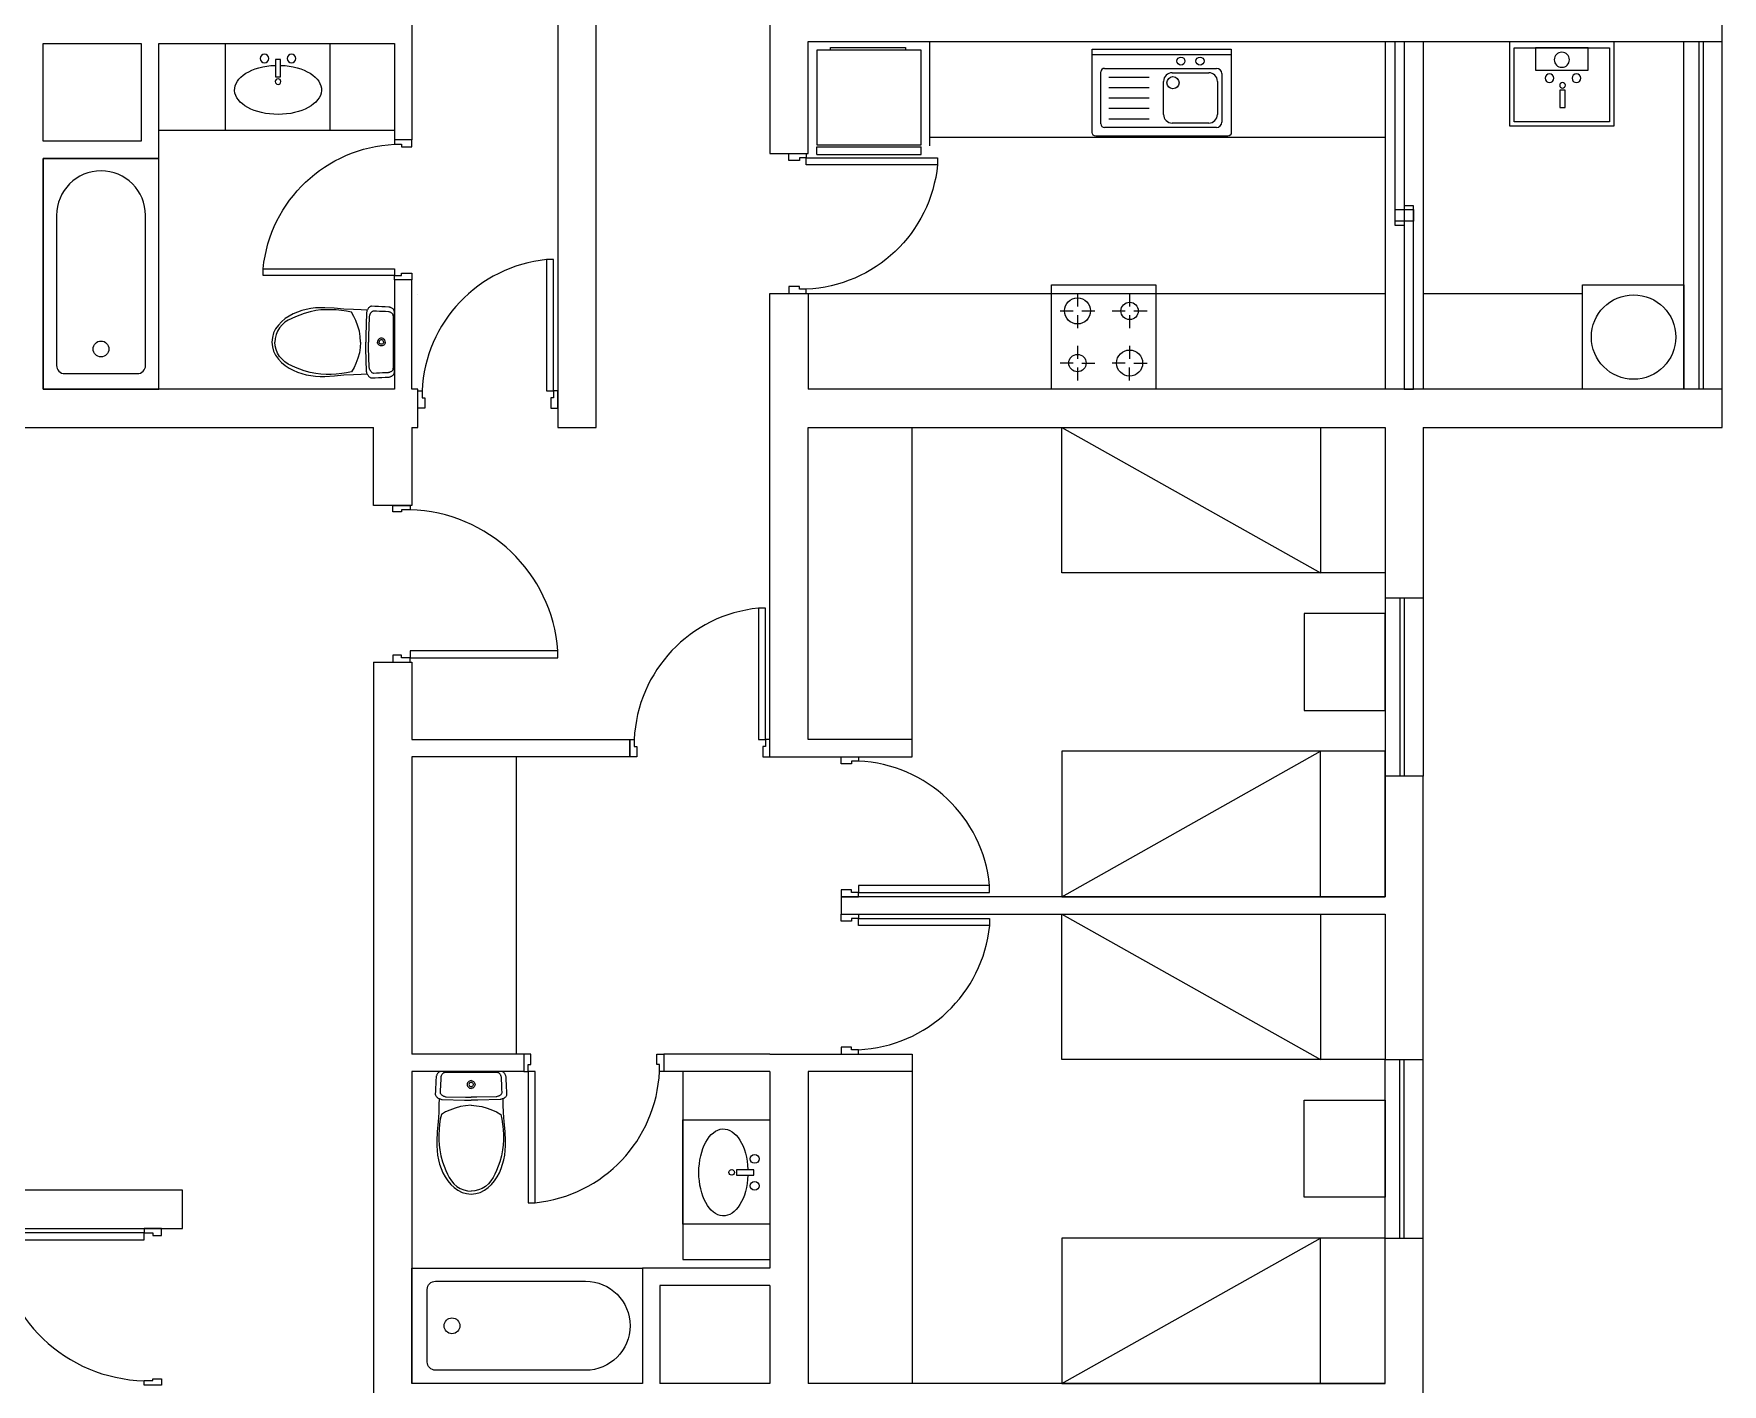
# Model space of a CAD drawing. Header units: inches. Extents: x -2542 to 2785, y 47 to 8827.
# Drawn here: x 1291 to 2262, y 4863 to 5640 of the extents above; entities that cross this region are included whole.
import ezdxf

# ---------------------------------------------------------------- set-up
doc = ezdxf.new("R2010")
doc.units = ezdxf.units.IN
doc.header["$MEASUREMENT"] = 0
doc.linetypes.add('HIDDEN', pattern=[0.375, 0.25, -0.125])
for name, color, linetype, lineweight in [('01 BLOQUES MUEBLES', 252, 'Continuous', 13), ('01 MUROS', 250, 'Continuous', 9), ('AR-PROYECCION', 7, 'Continuous', 9), ('MURO', 250, 'Continuous', 20)]:
    doc.layers.add(name, color=color, linetype=linetype, lineweight=lineweight)
doc.layers.add('AR-ARTEFACTOS', color=7, linetype='Continuous')
doc.layers.add('PUERTA', color=252, linetype='Continuous')

# ---------------------------------------------------------------- blocks, each defined once
blk = doc.blocks.new('tina')
at = {"layer": '01 BLOQUES MUEBLES'}
blk.add_lwpolyline([(5757.56, 7708.34), (5757.56, 7575.59), (5823.94, 7575.59), (5823.94, 7708.34)], close=True, dxfattribs=at)
blk.add_lwpolyline([(5765.15, 7694.69), (5765.15, 7608.35, 0.999997), (5816.35, 7608.35), (5816.35, 7694.69, 0.414214), (5811.61, 7699.43), (5769.89, 7699.43, 0.414214)], format="xyb", close=True, dxfattribs=at)
blk.add_circle((5790.75, 7685.21), 4.55, dxfattribs=at)
blk = doc.blocks.new('lavatorio loggia')
at = {"layer": '01 BLOQUES MUEBLES'}
for p, q in [((-6171.93, -1652.08), (-6220.68, -1652.08)), ((-6220.68, -1652.08), (-6220.68, -1712.08)), ((-6174.5, -1654.66), (-6217.07, -1654.66)), ((-6217.07, -1654.66), (-6217.07, -1709.51)), ((-6174.5, -1709.51), (-6174.5, -1654.66)), ((-6171.93, -1712.08), (-6171.93, -1652.08)), ((-6217.07, -1666.98), (-6204.12, -1666.98)), ((-6217.07, -1697.19), (-6217.07, -1666.98)), ((-6204.12, -1666.98), (-6204.12, -1697.19)), ((-6192.72, -1684.01), (-6192.72, -1681.01)), ((-6192.72, -1681.01), (-6182.72, -1681.01)), ((-6192.72, -1684.01), (-6192.72, -1681.01)), ((-6192.72, -1681.01), (-6182.72, -1681.01)), ((-6182.72, -1684.01), (-6192.72, -1684.01)), ((-6182.72, -1684.01), (-6192.72, -1684.01)), ((-6182.72, -1681.01), (-6182.72, -1682.51)), ((-6182.72, -1681.01), (-6182.72, -1682.51)), ((-6182.72, -1682.51), (-6182.72, -1684.01)), ((-6182.72, -1682.51), (-6182.72, -1684.01)), ((-6204.12, -1697.19), (-6217.07, -1697.19)), ((-6217.07, -1709.51), (-6174.5, -1709.51)), ((-6220.68, -1712.08), (-6171.93, -1712.08))]:
    blk.add_line(p, q, dxfattribs=at)
for centre, radius in [((-6210.15, -1682.08), 4.32), ((-6199.51, -1674.97), 2.5), ((-6199.51, -1690.45), 2.5), ((-6195.46, -1682.51), 1.61)]:
    blk.add_circle(centre, radius, dxfattribs=at)
blk = doc.blocks.new('lavamanoss')
at = {"layer": '01 BLOQUES MUEBLES'}
for p, q in [((5937.73, 7604.25), (5937.73, 7607.25)), ((5937.73, 7607.25), (5947.73, 7607.25)), ((5947.73, 7607.25), (5947.73, 7605.75)), ((5947.73, 7604.25), (5937.73, 7604.25)), ((5947.73, 7605.75), (5947.73, 7604.25))]:
    blk.add_line(p, q, dxfattribs=at)
blk.add_lwpolyline([(5906.94, 7635.59), (5906.94, 7575.59), (5956.94, 7575.59), (5956.94, 7635.59)], close=True, dxfattribs=at)
for centre, radius in [((5935, 7605.75), 1.61), ((5948.23, 7613.49), 2.5), ((5948.23, 7598.02), 2.5)]:
    blk.add_circle(centre, radius, dxfattribs=at)
blk.add_ellipse((5930.25, 7605.75), major_axis=(0, -25), ratio=0.565157, start_param=1.634018, end_param=7.79076, dxfattribs=at)
blk = doc.blocks.new('puerta3')
at = {"layer": 'PUERTA'}
for points in [[(6322.7, 7702.4), (6325.2, 7702.4), (6325.2, 7707.4), (6326.7, 7707.4), (6326.7, 7712.4), (6322.7, 7712.4)], [(6412.7, 7702.4), (6410.2, 7702.4), (6410.2, 7707.4), (6409.2, 7707.4), (6409.2, 7712.4), (6412.7, 7712.4)], [(6329.2, 7702.4), (6325.2, 7702.4), (6325.2, 7617.4), (6329.2, 7617.4)]]:
    blk.add_lwpolyline(points, close=True, dxfattribs=at)
blk.add_arc((6322.87, 7704.56), 87.38, 274.14954, 358.5881, dxfattribs=at)
blk = doc.blocks.new('_Lavaplatos_50x80')
at = {"layer": '01 BLOQUES MUEBLES'}
for p, q in [((0.03, -0.8), (0.03, 0)), ((0.11, -0.73), (0.11, -0.085)), ((0.14, -0.055), (0.42, -0.055)), ((0.185, -0.08), (0.375, -0.08)), ((0.45, -0.085), (0.45, -0.385)), ((0.135, -0.34), (0.135, -0.13)), ((0.425, -0.13), (0.425, -0.34)), ((0.45, -0.385), (0.45, -0.73)), ((0.16, -0.7045), (0.16, -0.4735)), ((0.375, -0.39), (0.185, -0.39)), ((0.22, -0.7045), (0.22, -0.4735)), ((0.28, -0.7045), (0.28, -0.4735)), ((0.34, -0.7045), (0.34, -0.4735)), ((0.4, -0.7045), (0.4, -0.4735)), ((0.43, -0.75), (0.13, -0.75))]:
    blk.add_line(p, q, dxfattribs=at)
blk.add_lwpolyline([(0.48, -0.8), (0, -0.8), (0, 0), (0.48, 0, -0.414214), (0.5, -0.02), (0.5, -0.78, -0.414214)], format="xyb", close=True, dxfattribs=at)
for centre, radius in [((0.0682, -0.18), 0.0232), ((0.0682, -0.29), 0.0232), ((0.1927, -0.3357), 0.035)]:
    blk.add_circle(centre, radius, dxfattribs=at)
for centre, radius, start, end in [((0.14, -0.085), 0.03, 90, 180), ((0.185, -0.13), 0.05, 90, 180), ((0.375, -0.13), 0.05, 0, 90), ((0.42, -0.085), 0.03, 0, 90), ((0.185, -0.34), 0.05, 180, 270), ((0.375, -0.34), 0.05, 270, 0), ((0.13, -0.73), 0.02, 180, 270), ((0.43, -0.73), 0.02, 270, 0)]:
    blk.add_arc(centre, radius, start, end, dxfattribs=at)
blk = doc.blocks.new('_Cocina_1')
at = {"layer": '01 BLOQUES MUEBLES', "ltscale": 0.02}
for p, q in [((-0.6, -0.3), (-0.6, 0.3)), ((-0.6, 0.3), (0, 0.3)), ((0, 0.3), (0, -0.3)), ((-0.45, 0.175), (-0.45, 0.25)), ((-0.45, 0.175), (-0.45, 0.25)), ((-0.45, 0.175), (-0.45, 0.25)), ((-0.45, 0.175), (-0.45, 0.25)), ((-0.45, 0.175), (-0.45, 0.25)), ((-0.15, 0.175), (-0.15, 0.25)), ((-0.55, 0.15), (-0.475, 0.15)), ((-0.55, 0.15), (-0.475, 0.15)), ((-0.55, 0.15), (-0.475, 0.15)), ((-0.55, 0.15), (-0.475, 0.15)), ((-0.55, 0.15), (-0.475, 0.15)), ((-0.45, 0.05), (-0.45, 0.125)), ((-0.45, 0.05), (-0.45, 0.125)), ((-0.45, 0.05), (-0.45, 0.125)), ((-0.45, 0.05), (-0.45, 0.125)), ((-0.45, 0.05), (-0.45, 0.125)), ((-0.425, 0.15), (-0.35, 0.15)), ((-0.425, 0.15), (-0.35, 0.15)), ((-0.425, 0.15), (-0.35, 0.15)), ((-0.425, 0.15), (-0.35, 0.15)), ((-0.425, 0.15), (-0.35, 0.15)), ((-0.25, 0.15), (-0.175, 0.15)), ((-0.25, 0.15), (-0.175, 0.15)), ((-0.25, 0.15), (-0.175, 0.15)), ((-0.25, 0.15), (-0.175, 0.15)), ((-0.25, 0.15), (-0.175, 0.15)), ((-0.15, 0.125), (-0.15, 0.05)), ((-0.05, 0.15), (-0.125, 0.15)), ((-0.45, -0.125), (-0.45, -0.05)), ((-0.45, -0.125), (-0.45, -0.05)), ((-0.45, -0.125), (-0.45, -0.05)), ((-0.45, -0.125), (-0.45, -0.05)), ((-0.45, -0.125), (-0.45, -0.05)), ((-0.15, -0.125), (-0.15, -0.05)), ((-0.15, -0.125), (-0.15, -0.05)), ((-0.15, -0.125), (-0.15, -0.05)), ((-0.15, -0.125), (-0.15, -0.05)), ((-0.15, -0.125), (-0.15, -0.05)), ((-0.55, -0.15), (-0.475, -0.15)), ((-0.55, -0.15), (-0.475, -0.15)), ((-0.55, -0.15), (-0.475, -0.15)), ((-0.55, -0.15), (-0.475, -0.15)), ((-0.55, -0.15), (-0.475, -0.15)), ((-0.45, -0.25), (-0.45, -0.175)), ((-0.45, -0.25), (-0.45, -0.175)), ((-0.45, -0.25), (-0.45, -0.175)), ((-0.45, -0.25), (-0.45, -0.175)), ((-0.45, -0.25), (-0.45, -0.175)), ((-0.425, -0.15), (-0.35, -0.15)), ((-0.425, -0.15), (-0.35, -0.15)), ((-0.425, -0.15), (-0.35, -0.15)), ((-0.425, -0.15), (-0.35, -0.15)), ((-0.425, -0.15), (-0.35, -0.15)), ((-0.25, -0.15), (-0.175, -0.15)), ((-0.25, -0.15), (-0.175, -0.15)), ((-0.25, -0.15), (-0.175, -0.15)), ((-0.25, -0.15), (-0.175, -0.15)), ((-0.25, -0.15), (-0.175, -0.15)), ((-0.15, -0.175), (-0.15, -0.25)), ((-0.125, -0.15), (-0.05, -0.15)), ((-0.125, -0.15), (-0.05, -0.15)), ((-0.125, -0.15), (-0.05, -0.15)), ((-0.125, -0.15), (-0.05, -0.15)), ((-0.125, -0.15), (-0.05, -0.15)), ((0, -0.3), (-0.6, -0.3)), ((0, -0.3), (-0.6, -0.3)), ((0, -0.3), (-0.6, -0.3)), ((0, -0.3), (-0.6, -0.3)), ((0, -0.3), (-0.6, -0.3))]:
    blk.add_line(p, q, dxfattribs=at)
for centre, radius in [((-0.45, 0.15), 0.05), ((-0.45, 0.15), 0.05), ((-0.45, 0.15), 0.05), ((-0.45, 0.15), 0.05), ((-0.45, 0.15), 0.05), ((-0.15, 0.15), 0.075), ((-0.15, 0.15), 0.075), ((-0.15, 0.15), 0.075), ((-0.15, 0.15), 0.075), ((-0.15, 0.15), 0.075), ((-0.45, -0.15), 0.075), ((-0.45, -0.15), 0.075), ((-0.45, -0.15), 0.075), ((-0.45, -0.15), 0.075), ((-0.45, -0.15), 0.075), ((-0.15, -0.15), 0.05), ((-0.15, -0.15), 0.05), ((-0.15, -0.15), 0.05), ((-0.15, -0.15), 0.05), ((-0.15, -0.15), 0.05)]:
    blk.add_circle(centre, radius, dxfattribs=at)
blk = doc.blocks.new('lav')
at = {"layer": '01 BLOQUES MUEBLES'}
for p, q in [((53035.94, -1515.88), (53035.94, -1455.88)), ((53035.94, -1455.88), (53040.41, -1455.88)), ((53040.41, -1515.88), (53040.41, -1455.88)), ((53041.37, -1515.88), (53041.37, -1455.88)), ((53041.37, -1455.88), (53095.92, -1455.88)), ((53095.92, -1455.88), (53095.92, -1515.88)), ((53097.55, -1464.75), (53095.92, -1464.75)), ((53097.55, -1507.95), (53097.55, -1464.75)), ((53095.92, -1507.95), (53097.55, -1507.95)), ((53035.94, -1515.88), (53040.41, -1515.88)), ((53095.92, -1515.88), (53041.37, -1515.88))]:
    blk.add_line(p, q, dxfattribs=at)
blk = doc.blocks.new('puerta')
at = {"layer": 'PUERTA'}
for points in [[(6345.46, 7465.59), (6341.46, 7465.59), (6341.46, 7455.59), (6343.96, 7455.59), (6343.96, 7459.59), (6345.46, 7459.59)], [(6418, 7465.59), (6422, 7465.59), (6422, 7455.59), (6419.5, 7455.59), (6419.5, 7459.59), (6418, 7459.59)], [(6347.96, 7455.59), (6343.96, 7455.59), (6343.96, 7380.09), (6347.96, 7380.09)]]:
    blk.add_lwpolyline(points, close=True, dxfattribs=at)
blk.add_arc((6340.04, 7459.24), 79.54, 275.71255, 357.37316, dxfattribs=at)
blk = doc.blocks.new('wcc')
at = {"layer": '01 BLOQUES MUEBLES'}
for p, q in [((5841.64, 7703.87), (5841.89, 7704.16)), ((5841.89, 7704.16), (5842.29, 7704.51)), ((5842.29, 7704.51), (5842.59, 7704.72)), ((5842.59, 7704.72), (5842.92, 7704.84)), ((5842.92, 7704.84), (5843.26, 7704.9)), ((5843.26, 7704.9), (5843.59, 7704.93)), ((5843.59, 7704.93), (5843.91, 7704.94)), ((5843.91, 7704.94), (5844.22, 7704.95)), ((5844.22, 7704.95), (5860.94, 7704.96)), ((5844.81, 7703.97), (5845.07, 7704.15)), ((5845.07, 7704.15), (5845.35, 7704.26)), ((5845.35, 7704.26), (5845.65, 7704.31)), ((5845.65, 7704.31), (5845.93, 7704.33)), ((5845.93, 7704.33), (5846.21, 7704.34)), ((5846.21, 7704.34), (5846.48, 7704.35)), ((5846.48, 7704.35), (5860.94, 7704.36)), ((5860.94, 7704.96), (5877.67, 7704.94)), ((5860.94, 7704.36), (5875.41, 7704.34)), ((5875.41, 7704.34), (5875.67, 7704.34)), ((5875.67, 7704.34), (5875.95, 7704.32)), ((5875.95, 7704.32), (5876.24, 7704.3)), ((5876.24, 7704.3), (5876.54, 7704.25)), ((5876.54, 7704.25), (5876.82, 7704.14)), ((5876.82, 7704.14), (5877.08, 7703.96)), ((5877.67, 7704.94), (5877.98, 7704.94)), ((5877.98, 7704.94), (5878.3, 7704.92)), ((5878.3, 7704.92), (5878.63, 7704.89)), ((5878.63, 7704.89), (5878.97, 7704.83)), ((5878.97, 7704.83), (5879.3, 7704.71)), ((5879.3, 7704.71), (5879.6, 7704.5)), ((5879.6, 7704.5), (5880, 7704.15)), ((5880, 7704.15), (5880.25, 7703.86)), ((5840.4, 7693.79), (5840.5, 7695.76)), ((5840.5, 7695.76), (5840.6, 7697.73)), ((5840.6, 7697.73), (5840.7, 7699.7)), ((5840.7, 7699.7), (5840.8, 7701.67)), ((5840.8, 7701.67), (5840.84, 7701.96)), ((5840.84, 7701.96), (5840.9, 7702.25)), ((5840.9, 7702.25), (5841, 7702.55)), ((5841, 7702.55), (5841.12, 7702.86)), ((5841.12, 7702.86), (5841.26, 7703.18)), ((5841.26, 7703.18), (5841.42, 7703.49)), ((5841.42, 7703.49), (5841.64, 7703.87)), ((5843.12, 7693), (5843.17, 7694.7)), ((5843.17, 7694.7), (5843.26, 7696.4)), ((5843.26, 7696.4), (5843.35, 7698.11)), ((5843.35, 7698.11), (5843.44, 7699.81)), ((5843.44, 7699.81), (5843.52, 7701.52)), ((5843.52, 7701.52), (5843.55, 7701.76)), ((5843.55, 7701.76), (5843.61, 7702.02)), ((5843.61, 7702.02), (5843.69, 7702.28)), ((5843.69, 7702.28), (5843.8, 7702.54)), ((5843.8, 7702.54), (5843.92, 7702.82)), ((5843.92, 7702.82), (5844.06, 7703.09)), ((5844.06, 7703.09), (5844.25, 7703.41)), ((5844.25, 7703.41), (5844.47, 7703.67)), ((5844.47, 7703.67), (5844.81, 7703.97)), ((5858.76, 7697.96), (5858.7, 7697.46)), ((5858.7, 7697.46), (5858.75, 7696.95)), ((5858.75, 7696.95), (5858.92, 7696.51)), ((5858.93, 7698.44), (5858.76, 7697.96)), ((5858.92, 7696.51), (5859.17, 7696.1)), ((5859.19, 7698.86), (5858.93, 7698.44)), ((5859.17, 7696.1), (5859.56, 7695.71)), ((5859.55, 7699.22), (5859.19, 7698.86)), ((5859.95, 7699.47), (5859.55, 7699.22)), ((5859.56, 7695.71), (5859.97, 7695.46)), ((5859.73, 7697.84), (5859.68, 7697.45)), ((5859.68, 7697.45), (5859.73, 7697.08)), ((5859.92, 7698.2), (5859.73, 7697.84)), ((5859.73, 7697.08), (5859.91, 7696.75)), ((5859.91, 7696.75), (5860.18, 7696.45)), ((5860.2, 7698.48), (5859.92, 7698.2)), ((5860.41, 7699.65), (5859.95, 7699.47)), ((5859.97, 7695.46), (5860.43, 7695.28)), ((5860.18, 7696.45), (5860.53, 7696.26)), ((5860.56, 7698.66), (5860.2, 7698.48)), ((5860.94, 7699.7), (5860.41, 7699.65)), ((5860.43, 7695.28), (5860.94, 7695.22)), ((5860.53, 7696.26), (5860.94, 7696.2)), ((5860.94, 7698.72), (5860.56, 7698.66)), ((5860.94, 7699.7), (5861.47, 7699.65)), ((5860.94, 7698.72), (5861.33, 7698.66)), ((5861.35, 7696.26), (5860.94, 7696.2)), ((5861.46, 7695.28), (5860.94, 7695.22)), ((5861.33, 7698.66), (5861.69, 7698.48)), ((5861.71, 7696.45), (5861.35, 7696.26)), ((5861.91, 7695.45), (5861.46, 7695.28)), ((5861.47, 7699.65), (5861.94, 7699.47)), ((5861.69, 7698.48), (5861.97, 7698.2)), ((5861.98, 7696.75), (5861.71, 7696.45)), ((5862.33, 7695.71), (5861.91, 7695.45)), ((5861.94, 7699.47), (5862.34, 7699.22)), ((5861.97, 7698.2), (5862.15, 7697.84)), ((5862.15, 7697.08), (5861.98, 7696.75)), ((5862.15, 7697.84), (5862.2, 7697.45)), ((5862.2, 7697.45), (5862.15, 7697.08)), ((5862.71, 7696.1), (5862.33, 7695.71)), ((5862.34, 7699.22), (5862.7, 7698.86)), ((5862.7, 7698.86), (5862.96, 7698.44)), ((5862.97, 7696.51), (5862.71, 7696.1)), ((5862.96, 7698.44), (5863.13, 7697.96)), ((5863.14, 7696.95), (5862.97, 7696.51)), ((5863.13, 7697.96), (5863.18, 7697.45)), ((5863.18, 7697.45), (5863.14, 7696.95)), ((5877.08, 7703.96), (5877.42, 7703.66)), ((5877.42, 7703.66), (5877.64, 7703.41)), ((5877.64, 7703.41), (5877.83, 7703.08)), ((5877.83, 7703.08), (5877.97, 7702.81)), ((5877.97, 7702.81), (5878.09, 7702.54)), ((5878.09, 7702.54), (5878.19, 7702.27)), ((5878.19, 7702.27), (5878.28, 7702.01)), ((5878.28, 7702.01), (5878.34, 7701.75)), ((5878.34, 7701.75), (5878.36, 7701.51)), ((5878.36, 7701.51), (5878.45, 7699.8)), ((5878.45, 7699.8), (5878.54, 7698.1)), ((5878.54, 7698.1), (5878.62, 7696.39)), ((5878.62, 7696.39), (5878.71, 7694.69)), ((5878.71, 7694.69), (5878.76, 7692.99)), ((5880.25, 7703.86), (5880.47, 7703.48)), ((5880.47, 7703.48), (5880.63, 7703.17)), ((5880.63, 7703.17), (5880.77, 7702.85)), ((5880.77, 7702.85), (5880.89, 7702.54)), ((5880.89, 7702.54), (5880.98, 7702.24)), ((5880.98, 7702.24), (5881.05, 7701.95)), ((5881.05, 7701.95), (5881.09, 7701.66)), ((5881.09, 7701.66), (5881.19, 7699.69)), ((5881.19, 7699.69), (5881.29, 7697.72)), ((5881.29, 7697.72), (5881.39, 7695.75)), ((5881.39, 7695.75), (5881.49, 7693.78)), ((5840.33, 7691.82), (5840.4, 7693.79)), ((5840.36, 7691.58), (5840.33, 7691.82)), ((5840.44, 7691.31), (5840.36, 7691.58)), ((5840.57, 7691.02), (5840.44, 7691.31)), ((5840.77, 7690.72), (5840.57, 7691.02)), ((5841.03, 7690.42), (5840.77, 7690.72)), ((5841.33, 7690.14), (5841.03, 7690.42)), ((5841.65, 7689.86), (5841.33, 7690.14)), ((5842, 7689.62), (5841.65, 7689.86)), ((5842.36, 7689.44), (5842, 7689.62)), ((5842.29, 7681.34), (5842.44, 7685.86)), ((5842.58, 7689.35), (5842.36, 7689.44)), ((5842.44, 7685.86), (5842.58, 7689.35)), ((5842.58, 7689.35), (5843.06, 7689.16)), ((5843.06, 7689.16), (5843.53, 7689)), ((5843.14, 7692.79), (5843.12, 7693)), ((5843.21, 7692.56), (5843.14, 7692.79)), ((5843.32, 7692.3), (5843.21, 7692.56)), ((5843.5, 7692.04), (5843.32, 7692.3)), ((5843.72, 7691.79), (5843.5, 7692.04)), ((5843.53, 7689), (5843.97, 7688.89)), ((5843.98, 7691.54), (5843.72, 7691.79)), ((5843.97, 7688.89), (5844.28, 7688.86)), ((5844.26, 7691.3), (5843.98, 7691.54)), ((5844.56, 7691.09), (5844.26, 7691.3)), ((5844.28, 7688.86), (5857.12, 7688.48)), ((5844.87, 7690.93), (5844.56, 7691.09)), ((5845.06, 7690.86), (5844.87, 7690.93)), ((5845.06, 7690.86), (5845.48, 7690.69)), ((5845.48, 7690.69), (5845.88, 7690.56)), ((5845.88, 7690.56), (5846.26, 7690.46)), ((5846.26, 7690.46), (5846.53, 7690.43)), ((5846.53, 7690.43), (5857.63, 7690.11)), ((5854.74, 7684.82), (5851.69, 7683.96)), ((5857.77, 7685.3), (5854.74, 7684.82)), ((5857.12, 7688.48), (5860.94, 7688.48)), ((5857.63, 7690.11), (5860.94, 7690.11)), ((5860.94, 7685.5), (5857.77, 7685.3)), ((5864.25, 7690.11), (5860.94, 7690.11)), ((5864.77, 7688.48), (5860.94, 7688.48)), ((5860.94, 7685.5), (5864.11, 7685.3)), ((5864.11, 7685.3), (5867.13, 7684.81)), ((5875.35, 7690.42), (5864.25, 7690.11)), ((5877.61, 7688.85), (5864.77, 7688.48)), ((5867.13, 7684.81), (5870.18, 7683.95)), ((5875.62, 7690.46), (5875.35, 7690.42)), ((5876, 7690.55), (5875.62, 7690.46)), ((5876.41, 7690.68), (5876, 7690.55)), ((5876.82, 7690.85), (5876.41, 7690.68)), ((5877.01, 7690.92), (5876.82, 7690.85)), ((5877.32, 7691.09), (5877.01, 7690.92)), ((5877.63, 7691.29), (5877.32, 7691.09)), ((5877.92, 7688.89), (5877.61, 7688.85)), ((5877.9, 7691.53), (5877.63, 7691.29)), ((5878.16, 7691.78), (5877.9, 7691.53)), ((5878.35, 7689), (5877.92, 7688.89)), ((5878.38, 7692.04), (5878.16, 7691.78)), ((5878.82, 7689.15), (5878.35, 7689)), ((5878.56, 7692.29), (5878.38, 7692.04)), ((5878.67, 7692.55), (5878.56, 7692.29)), ((5878.74, 7692.78), (5878.67, 7692.55)), ((5878.76, 7692.99), (5878.74, 7692.78)), ((5879.3, 7689.34), (5878.82, 7689.15)), ((5879.52, 7689.43), (5879.3, 7689.34)), ((5879.3, 7689.34), (5879.44, 7685.85)), ((5879.44, 7685.85), (5879.59, 7681.33)), ((5879.88, 7689.61), (5879.52, 7689.43)), ((5880.23, 7689.85), (5879.88, 7689.61)), ((5880.55, 7690.13), (5880.23, 7689.85)), ((5880.85, 7690.41), (5880.55, 7690.13)), ((5881.11, 7690.71), (5880.85, 7690.41)), ((5881.31, 7691.01), (5881.11, 7690.71)), ((5881.44, 7691.3), (5881.31, 7691.01)), ((5881.52, 7691.57), (5881.44, 7691.3)), ((5881.49, 7693.78), (5881.55, 7691.81)), ((5881.55, 7691.81), (5881.52, 7691.57)), ((5841.44, 7670.39), (5842, 7675.94)), ((5842, 7675.94), (5842.29, 7681.34)), ((5843.21, 7677.48), (5842.81, 7674.61)), ((5843.8, 7680.18), (5843.21, 7677.48)), ((5846.24, 7681.71), (5843.8, 7680.18)), ((5848.59, 7682.78), (5846.24, 7681.71)), ((5851.69, 7683.96), (5848.59, 7682.78)), ((5870.18, 7683.95), (5873.28, 7682.78)), ((5873.28, 7682.78), (5875.64, 7681.7)), ((5875.64, 7681.7), (5878.07, 7680.18)), ((5878.07, 7680.18), (5878.66, 7677.47)), ((5878.66, 7677.47), (5879.06, 7674.6)), ((5879.59, 7681.33), (5879.88, 7675.93)), ((5879.88, 7675.93), (5880.43, 7670.38)), ((5841.2, 7664.86), (5841.44, 7670.39)), ((5842.46, 7671.53), (5842.29, 7668.51)), ((5842.29, 7668.51), (5842.29, 7665.62)), ((5842.29, 7665.62), (5842.45, 7662.61)), ((5842.81, 7674.61), (5842.46, 7671.53)), ((5879.06, 7674.6), (5879.42, 7671.52)), ((5879.58, 7665.61), (5879.41, 7662.61)), ((5879.42, 7671.52), (5879.58, 7668.5)), ((5879.58, 7668.5), (5879.58, 7665.61)), ((5880.43, 7670.38), (5880.67, 7664.85)), ((5841.2, 7662.18), (5841.2, 7664.86)), ((5841.31, 7659.5), (5841.2, 7662.18)), ((5841.62, 7656.87), (5841.31, 7659.5)), ((5842.11, 7654.23), (5841.62, 7656.87)), ((5842.45, 7662.61), (5842.83, 7659.83)), ((5842.83, 7659.83), (5843.52, 7656.45)), ((5843.52, 7656.45), (5844.49, 7652.95)), ((5878.34, 7656.44), (5877.38, 7652.95)), ((5879.04, 7659.82), (5878.34, 7656.44)), ((5879.41, 7662.61), (5879.04, 7659.82)), ((5880.25, 7656.86), (5879.75, 7654.22)), ((5880.56, 7659.49), (5880.25, 7656.86)), ((5880.67, 7662.17), (5880.56, 7659.49)), ((5880.67, 7664.85), (5880.67, 7662.17)), ((5842.8, 7651.65), (5842.11, 7654.23)), ((5843.68, 7649.15), (5842.8, 7651.65)), ((5844.7, 7646.65), (5843.68, 7649.15)), ((5844.49, 7652.95), (5845.39, 7650.49)), ((5845.99, 7644.34), (5844.7, 7646.65)), ((5845.39, 7650.49), (5846.36, 7648.05)), ((5846.36, 7648.05), (5847.29, 7645.88)), ((5847.29, 7645.88), (5848.31, 7643.9)), ((5874.57, 7645.87), (5873.55, 7643.89)), ((5875.5, 7648.04), (5874.57, 7645.87)), ((5876.47, 7650.48), (5875.5, 7648.04)), ((5877.15, 7646.65), (5875.87, 7644.34)), ((5877.38, 7652.95), (5876.47, 7650.48)), ((5878.18, 7649.14), (5877.15, 7646.65)), ((5879.06, 7651.64), (5878.18, 7649.14)), ((5879.75, 7654.22), (5879.06, 7651.64)), ((5847.43, 7642.11), (5845.99, 7644.34)), ((5849.19, 7640.01), (5847.43, 7642.11)), ((5848.31, 7643.9), (5849.53, 7641.98)), ((5851.1, 7638.2), (5849.19, 7640.01)), ((5849.53, 7641.98), (5851.03, 7640.32)), ((5851.03, 7640.32), (5852.72, 7638.87)), ((5853.32, 7636.62), (5851.1, 7638.2)), ((5852.72, 7638.87), (5854.64, 7637.75)), ((5855.68, 7635.41), (5853.32, 7636.62)), ((5854.64, 7637.75), (5856.65, 7636.84)), ((5856.65, 7636.84), (5858.8, 7636.3)), ((5858.8, 7636.3), (5860.93, 7636.17)), ((5863.05, 7636.3), (5860.93, 7636.17)), ((5865.21, 7636.83), (5863.05, 7636.3)), ((5867.21, 7637.74), (5865.21, 7636.83)), ((5868.54, 7636.61), (5866.18, 7635.41)), ((5869.14, 7638.87), (5867.21, 7637.74)), ((5870.76, 7638.2), (5868.54, 7636.61)), ((5870.83, 7640.31), (5869.14, 7638.87)), ((5872.67, 7640.01), (5870.76, 7638.2)), ((5872.33, 7641.98), (5870.83, 7640.31)), ((5873.55, 7643.89), (5872.33, 7641.98)), ((5874.43, 7642.11), (5872.67, 7640.01)), ((5875.87, 7644.34), (5874.43, 7642.11)), ((5858.27, 7634.72), (5855.68, 7635.41)), ((5860.93, 7634.45), (5858.27, 7634.72)), ((5863.59, 7634.72), (5860.93, 7634.45)), ((5866.18, 7635.41), (5863.59, 7634.72))]:
    blk.add_line(p, q, dxfattribs=at)

msp = doc.modelspace()

# ---------------------------------------------------------------- linework, layer by layer
at = {"layer": '01 BLOQUES MUEBLES', "color": 7, "ltscale": 25}
for p, q in [((1882.1, 5413.35), (2030.84, 5329.68)), ((1882.1, 5143.35), (2030.84, 5227.01)), ((1568.02, 5223.85), (1568.02, 5223.85)), ((1568.02, 5223.85), (1568.02, 5052.81)), ((1882.1, 5049.68), (1882.1, 5133.35)), ((1882.1, 5133.35), (2068.02, 5133.35)), ((1882.1, 5133.35), (2030.84, 5049.68)), ((2030.84, 5133.35), (2030.84, 5049.68)), ((2068.02, 5133.35), (2068.02, 5049.68)), ((1664.02, 5042.81), (1664.02, 4934.72)), ((1796.02, 5042.81), (1796.02, 4863.35)), ((2068.02, 5049.68), (1882.1, 5049.68)), ((2068.02, 4947.01), (1882.1, 4947.01)), ((1882.1, 4947.01), (1882.1, 4863.35)), ((1882.1, 4863.35), (2030.84, 4947.01)), ((2030.84, 4863.35), (2030.84, 4947.01)), ((2068.02, 4863.35), (2068.02, 4947.01)), ((1664.02, 4934.72), (1714.02, 4934.72)), ((1882.1, 4863.35), (2068.02, 4863.35))]:
    msp.add_line(p, q, dxfattribs=at)
at = {"layer": '01 BLOQUES MUEBLES', "color": 7}
for p, q in [((1523.5, 5042.35), (1523.11, 5042)), ((1523.8, 5042.55), (1523.5, 5042.35)), ((1524.13, 5042.68), (1523.8, 5042.55)), ((1524.47, 5042.74), (1524.13, 5042.68)), ((1524.81, 5042.76), (1524.47, 5042.74)), ((1525.13, 5042.78), (1524.81, 5042.76)), ((1525.44, 5042.79), (1525.13, 5042.78)), ((1542.16, 5042.8), (1525.44, 5042.79)), ((1526.57, 5042.1), (1526.28, 5041.99)), ((1526.86, 5042.14), (1526.57, 5042.1)), ((1527.15, 5042.17), (1526.86, 5042.14)), ((1527.43, 5042.18), (1527.15, 5042.17)), ((1527.7, 5042.19), (1527.43, 5042.18)), ((1542.16, 5042.2), (1527.7, 5042.19)), ((1558.88, 5042.8), (1542.16, 5042.8)), ((1556.62, 5042.2), (1542.16, 5042.2)), ((1556.89, 5042.19), (1556.62, 5042.2)), ((1557.17, 5042.17), (1556.89, 5042.19)), ((1557.46, 5042.15), (1557.17, 5042.17)), ((1557.75, 5042.1), (1557.46, 5042.15)), ((1558.04, 5041.99), (1557.75, 5042.1)), ((1559.19, 5042.79), (1558.88, 5042.8)), ((1559.51, 5042.77), (1559.19, 5042.79)), ((1559.85, 5042.74), (1559.51, 5042.77)), ((1560.19, 5042.69), (1559.85, 5042.74)), ((1560.52, 5042.56), (1560.19, 5042.69)), ((1560.81, 5042.35), (1560.52, 5042.56)), ((1561.21, 5042.01), (1560.81, 5042.35)), ((1521.72, 5033.6), (1521.62, 5031.63)), ((1521.82, 5035.57), (1521.72, 5033.6)), ((1521.92, 5037.54), (1521.82, 5035.57)), ((1522.02, 5039.51), (1521.92, 5037.54)), ((1522.05, 5039.79), (1522.02, 5039.51)), ((1522.12, 5040.09), (1522.05, 5039.79)), ((1522.22, 5040.39), (1522.12, 5040.09)), ((1522.34, 5040.7), (1522.22, 5040.39)), ((1522.48, 5041.01), (1522.34, 5040.7)), ((1522.63, 5041.33), (1522.48, 5041.01)), ((1522.86, 5041.7), (1522.63, 5041.33)), ((1523.11, 5042), (1522.86, 5041.7)), ((1524.39, 5032.53), (1524.34, 5030.83)), ((1524.48, 5034.24), (1524.39, 5032.53)), ((1524.57, 5035.94), (1524.48, 5034.24)), ((1524.65, 5037.65), (1524.57, 5035.94)), ((1524.74, 5039.35), (1524.65, 5037.65)), ((1524.77, 5039.6), (1524.74, 5039.35)), ((1524.83, 5039.85), (1524.77, 5039.6)), ((1524.91, 5040.11), (1524.83, 5039.85)), ((1525.02, 5040.38), (1524.91, 5040.11)), ((1525.14, 5040.65), (1525.02, 5040.38)), ((1525.27, 5040.93), (1525.14, 5040.65)), ((1525.46, 5041.25), (1525.27, 5040.93)), ((1525.68, 5041.5), (1525.46, 5041.25)), ((1526.03, 5041.81), (1525.68, 5041.5)), ((1526.28, 5041.99), (1526.03, 5041.81)), ((1539.98, 5035.8), (1539.92, 5035.3)), ((1539.92, 5035.3), (1539.97, 5034.8)), ((1539.97, 5034.8), (1540.14, 5034.36)), ((1540.14, 5036.28), (1539.98, 5035.8)), ((1540.41, 5036.71), (1540.14, 5036.28)), ((1540.14, 5034.36), (1540.39, 5033.95)), ((1540.39, 5033.95), (1540.78, 5033.56)), ((1540.77, 5037.07), (1540.41, 5036.71)), ((1541.17, 5037.32), (1540.77, 5037.07)), ((1540.78, 5033.56), (1541.19, 5033.3)), ((1540.95, 5035.68), (1540.9, 5035.29)), ((1540.9, 5035.29), (1540.95, 5034.92)), ((1541.13, 5036.04), (1540.95, 5035.68)), ((1540.95, 5034.92), (1541.13, 5034.6)), ((1541.41, 5036.32), (1541.13, 5036.04)), ((1541.13, 5034.6), (1541.4, 5034.29)), ((1541.63, 5037.49), (1541.17, 5037.32)), ((1541.19, 5033.3), (1541.65, 5033.12)), ((1541.4, 5034.29), (1541.75, 5034.11)), ((1541.77, 5036.51), (1541.41, 5036.32)), ((1542.16, 5037.55), (1541.63, 5037.49)), ((1541.65, 5033.12), (1542.16, 5033.06)), ((1541.75, 5034.11), (1542.16, 5034.04)), ((1542.16, 5036.57), (1541.77, 5036.51)), ((1542.16, 5037.55), (1542.69, 5037.49)), ((1542.16, 5036.57), (1542.55, 5036.51)), ((1542.57, 5034.11), (1542.16, 5034.04)), ((1542.68, 5033.12), (1542.16, 5033.06)), ((1542.55, 5036.51), (1542.91, 5036.32)), ((1542.93, 5034.29), (1542.57, 5034.11)), ((1543.13, 5033.3), (1542.68, 5033.12)), ((1542.69, 5037.49), (1543.16, 5037.32)), ((1542.91, 5036.32), (1543.19, 5036.04)), ((1543.2, 5034.6), (1542.93, 5034.29)), ((1543.55, 5033.56), (1543.13, 5033.3)), ((1543.16, 5037.32), (1543.56, 5037.07)), ((1543.19, 5036.04), (1543.37, 5035.68)), ((1543.37, 5034.92), (1543.2, 5034.6)), ((1543.37, 5035.68), (1543.42, 5035.29)), ((1543.42, 5035.29), (1543.37, 5034.92)), ((1543.93, 5033.95), (1543.55, 5033.56)), ((1543.56, 5037.07), (1543.92, 5036.71)), ((1543.92, 5036.71), (1544.18, 5036.28)), ((1544.19, 5034.36), (1543.93, 5033.95)), ((1544.18, 5036.28), (1544.35, 5035.8)), ((1544.36, 5034.8), (1544.19, 5034.36)), ((1544.35, 5035.8), (1544.4, 5035.3)), ((1544.4, 5035.3), (1544.36, 5034.8)), ((1558.29, 5041.81), (1558.04, 5041.99)), ((1558.64, 5041.51), (1558.29, 5041.81)), ((1558.86, 5041.26), (1558.64, 5041.51)), ((1559.05, 5040.93), (1558.86, 5041.26)), ((1559.18, 5040.66), (1559.05, 5040.93)), ((1559.3, 5040.39), (1559.18, 5040.66)), ((1559.41, 5040.12), (1559.3, 5040.39)), ((1559.49, 5039.86), (1559.41, 5040.12)), ((1559.55, 5039.61), (1559.49, 5039.86)), ((1559.58, 5039.36), (1559.55, 5039.61)), ((1559.67, 5037.66), (1559.58, 5039.36)), ((1559.76, 5035.95), (1559.67, 5037.66)), ((1559.84, 5034.25), (1559.76, 5035.95)), ((1559.93, 5032.54), (1559.84, 5034.25)), ((1559.99, 5030.84), (1559.93, 5032.54)), ((1561.46, 5041.71), (1561.21, 5042.01)), ((1561.69, 5041.34), (1561.46, 5041.71)), ((1561.84, 5041.02), (1561.69, 5041.34)), ((1561.98, 5040.71), (1561.84, 5041.02)), ((1562.1, 5040.4), (1561.98, 5040.71)), ((1562.2, 5040.1), (1562.1, 5040.4)), ((1562.27, 5039.8), (1562.2, 5040.1)), ((1562.3, 5039.52), (1562.27, 5039.8)), ((1562.4, 5037.55), (1562.3, 5039.52)), ((1562.5, 5035.58), (1562.4, 5037.55)), ((1562.61, 5033.61), (1562.5, 5035.58)), ((1562.71, 5031.64), (1562.61, 5033.61)), ((1521.62, 5031.63), (1521.56, 5029.66)), ((1521.56, 5029.66), (1521.58, 5029.42)), ((1521.58, 5029.42), (1521.66, 5029.15)), ((1521.66, 5029.15), (1521.79, 5028.86)), ((1521.79, 5028.86), (1522, 5028.56)), ((1522, 5028.56), (1522.25, 5028.26)), ((1522.25, 5028.26), (1522.55, 5027.97)), ((1522.55, 5027.97), (1522.87, 5027.7)), ((1522.87, 5027.7), (1523.22, 5027.46)), ((1523.22, 5027.46), (1523.58, 5027.27)), ((1523.66, 5023.7), (1523.52, 5019.18)), ((1523.58, 5027.27), (1523.8, 5027.19)), ((1523.8, 5027.19), (1523.66, 5023.7)), ((1523.8, 5027.19), (1524.28, 5026.99)), ((1524.28, 5026.99), (1524.75, 5026.84)), ((1524.34, 5030.83), (1524.36, 5030.63)), ((1524.36, 5030.63), (1524.43, 5030.39)), ((1524.43, 5030.39), (1524.54, 5030.14)), ((1524.54, 5030.14), (1524.72, 5029.88)), ((1524.72, 5029.88), (1524.94, 5029.62)), ((1524.75, 5026.84), (1525.19, 5026.73)), ((1524.94, 5029.62), (1525.2, 5029.38)), ((1525.19, 5026.73), (1525.5, 5026.69)), ((1525.2, 5029.38), (1525.48, 5029.14)), ((1525.48, 5029.14), (1525.78, 5028.93)), ((1525.5, 5026.69), (1538.34, 5026.33)), ((1525.78, 5028.93), (1526.09, 5028.77)), ((1526.09, 5028.77), (1526.28, 5028.7)), ((1526.28, 5028.7), (1526.7, 5028.53)), ((1526.7, 5028.53), (1527.11, 5028.4)), ((1527.11, 5028.4), (1527.48, 5028.3)), ((1527.48, 5028.3), (1527.75, 5028.27)), ((1527.75, 5028.27), (1538.86, 5027.95)), ((1535.97, 5022.66), (1532.92, 5021.8)), ((1538.99, 5023.14), (1535.97, 5022.66)), ((1538.34, 5026.33), (1542.16, 5026.33)), ((1538.86, 5027.95), (1542.16, 5027.95)), ((1542.16, 5023.34), (1538.99, 5023.14)), ((1545.47, 5027.95), (1542.16, 5027.95)), ((1545.99, 5026.33), (1542.16, 5026.33)), ((1542.16, 5023.34), (1545.34, 5023.14)), ((1545.34, 5023.14), (1548.36, 5022.66)), ((1556.58, 5028.28), (1545.47, 5027.95)), ((1558.83, 5026.7), (1545.99, 5026.33)), ((1548.36, 5022.66), (1551.41, 5021.8)), ((1556.84, 5028.31), (1556.58, 5028.28)), ((1557.22, 5028.4), (1556.84, 5028.31)), ((1557.63, 5028.54), (1557.22, 5028.4)), ((1558.05, 5028.7), (1557.63, 5028.54)), ((1558.05, 5028.7), (1558.23, 5028.78)), ((1558.23, 5028.78), (1558.55, 5028.94)), ((1558.55, 5028.94), (1558.85, 5029.15)), ((1559.14, 5026.74), (1558.83, 5026.7)), ((1558.85, 5029.15), (1559.13, 5029.38)), ((1559.13, 5029.38), (1559.38, 5029.63)), ((1559.57, 5026.85), (1559.14, 5026.74)), ((1559.38, 5029.63), (1559.6, 5029.89)), ((1560.04, 5027), (1559.57, 5026.85)), ((1559.6, 5029.89), (1559.78, 5030.15)), ((1559.78, 5030.15), (1559.9, 5030.4)), ((1559.9, 5030.4), (1559.96, 5030.63)), ((1559.96, 5030.63), (1559.99, 5030.84)), ((1560.53, 5027.2), (1560.04, 5027)), ((1560.53, 5027.2), (1560.74, 5027.28)), ((1560.67, 5023.71), (1560.53, 5027.2)), ((1560.81, 5019.19), (1560.67, 5023.71)), ((1560.74, 5027.28), (1561.11, 5027.47)), ((1561.11, 5027.47), (1561.45, 5027.71)), ((1561.45, 5027.71), (1561.78, 5027.98)), ((1561.78, 5027.98), (1562.07, 5028.27)), ((1562.07, 5028.27), (1562.33, 5028.57)), ((1562.33, 5028.57), (1562.53, 5028.87)), ((1562.53, 5028.87), (1562.67, 5029.16)), ((1562.67, 5029.16), (1562.74, 5029.43)), ((1562.77, 5029.67), (1562.71, 5031.64)), ((1562.74, 5029.43), (1562.77, 5029.67)), ((2021.54, 4970.46), (2021.54, 5026.24)), ((2021.54, 5026.24), (2068.02, 5026.24)), ((2068.02, 5026.24), (2068.02, 4970.46)), ((1523.23, 5013.78), (1522.67, 5008.23)), ((1523.52, 5019.18), (1523.23, 5013.78)), ((1524.44, 5015.31), (1524.04, 5012.45)), ((1525.03, 5018.02), (1524.44, 5015.31)), ((1527.47, 5019.55), (1525.03, 5018.02)), ((1529.82, 5020.62), (1527.47, 5019.55)), ((1532.92, 5021.8), (1529.82, 5020.62)), ((1551.41, 5021.8), (1554.51, 5020.63)), ((1554.51, 5020.63), (1556.86, 5019.56)), ((1556.86, 5019.56), (1559.3, 5018.03)), ((1559.3, 5018.03), (1559.89, 5015.32)), ((1559.89, 5015.32), (1560.29, 5012.46)), ((1561.11, 5013.79), (1560.81, 5019.19)), ((1561.67, 5008.24), (1561.11, 5013.79)), ((1522.67, 5008.23), (1522.43, 5002.7)), ((1523.69, 5009.37), (1523.53, 5006.34)), ((1523.53, 5006.34), (1523.53, 5003.45)), ((1523.53, 5003.45), (1523.69, 5000.45)), ((1524.04, 5012.45), (1523.69, 5009.37)), ((1560.29, 5012.46), (1560.65, 5009.38)), ((1560.65, 5009.38), (1560.81, 5006.35)), ((1560.81, 5003.46), (1560.65, 5000.46)), ((1560.81, 5006.35), (1560.81, 5003.46)), ((1561.9, 5002.71), (1561.67, 5008.24)), ((1522.43, 5002.7), (1522.44, 5000.01)), ((1522.44, 5000.01), (1522.55, 4997.34)), ((1522.55, 4997.34), (1522.86, 4994.7)), ((1522.86, 4994.7), (1523.35, 4992.07)), ((1523.69, 5000.45), (1524.07, 4997.66)), ((1524.07, 4997.66), (1524.76, 4994.29)), ((1524.76, 4994.29), (1525.73, 4990.79)), ((1559.58, 4994.3), (1558.62, 4990.8)), ((1560.28, 4997.67), (1559.58, 4994.3)), ((1560.65, 5000.46), (1560.28, 4997.67)), ((1560.99, 4992.08), (1561.49, 4994.71)), ((1561.49, 4994.71), (1561.8, 4997.35)), ((1561.8, 4997.35), (1561.91, 5000.02)), ((1561.91, 5000.02), (1561.9, 5002.71)), ((1523.35, 4992.07), (1524.05, 4989.49)), ((1524.05, 4989.49), (1524.93, 4986.98)), ((1524.93, 4986.98), (1525.95, 4984.49)), ((1525.73, 4990.79), (1526.64, 4988.33)), ((1525.95, 4984.49), (1527.23, 4982.18)), ((1526.64, 4988.33), (1527.6, 4985.89)), ((1527.6, 4985.89), (1528.54, 4983.72)), ((1556.75, 4985.9), (1555.81, 4983.73)), ((1557.71, 4988.33), (1556.75, 4985.9)), ((1557.12, 4982.19), (1558.4, 4984.5)), ((1558.62, 4990.8), (1557.71, 4988.33)), ((1558.4, 4984.5), (1559.42, 4986.99)), ((1559.42, 4986.99), (1560.3, 4989.49)), ((1560.3, 4989.49), (1560.99, 4992.08)), ((1704.81, 4986.26), (1694.81, 4986.26)), ((1694.81, 4986.26), (1694.81, 4983.26)), ((1704.81, 4984.76), (1704.81, 4986.26)), ((1704.81, 4983.26), (1704.81, 4984.76)), ((1527.23, 4982.18), (1528.68, 4979.95)), ((1528.54, 4983.72), (1529.56, 4981.74)), ((1528.68, 4979.95), (1530.43, 4977.85)), ((1529.56, 4981.74), (1530.78, 4979.82)), ((1530.43, 4977.85), (1532.35, 4976.04)), ((1530.78, 4979.82), (1532.28, 4978.16)), ((1532.28, 4978.16), (1533.96, 4976.71)), ((1532.35, 4976.04), (1534.57, 4974.46)), ((1533.96, 4976.71), (1535.89, 4975.59)), ((1534.57, 4974.46), (1536.93, 4973.25)), ((1535.89, 4975.59), (1537.9, 4974.68)), ((1537.9, 4974.68), (1540.05, 4974.14)), ((1540.05, 4974.14), (1542.18, 4974.01)), ((1544.3, 4974.14), (1542.18, 4974.01)), ((1546.46, 4974.68), (1544.3, 4974.14)), ((1548.46, 4975.59), (1546.46, 4974.68)), ((1547.43, 4973.26), (1549.78, 4974.46)), ((1550.39, 4976.72), (1548.46, 4975.59)), ((1549.78, 4974.46), (1552, 4976.05)), ((1552.07, 4978.17), (1550.39, 4976.72)), ((1552, 4976.05), (1553.92, 4977.86)), ((1553.57, 4979.83), (1552.07, 4978.17)), ((1554.79, 4981.74), (1553.57, 4979.83)), ((1553.92, 4977.86), (1555.67, 4979.96)), ((1555.81, 4983.73), (1554.79, 4981.74)), ((1555.67, 4979.96), (1557.12, 4982.19)), ((1694.81, 4983.26), (1704.81, 4983.26)), ((1536.93, 4973.25), (1539.52, 4972.56)), ((1539.52, 4972.56), (1542.18, 4972.29)), ((1542.18, 4972.29), (1544.84, 4972.57)), ((1544.84, 4972.57), (1547.43, 4973.26)), ((2068.02, 4970.46), (2021.54, 4970.46)), ((2068.02, 4947.01), (1882.1, 4947.01)), ((1882.1, 4947.01), (1882.1, 4863.35)), ((2068.02, 4863.35), (2068.02, 4947.01)), ((1882.1, 4863.35), (2068.02, 4863.35))]:
    msp.add_line(p, q, dxfattribs=at)
for points in [[(1806.02, 5575.35), (1806.02, 5635.35)], [(1498.02, 5584.22), (1362.4, 5584.22)], [(1806.02, 5580.35), (2068.02, 5580.35)], [(1736.02, 5490.35), (2068.02, 5490.35)], [(2090.02, 5490.35), (2181.55, 5490.35)]]:
    msp.add_lwpolyline(points, dxfattribs=at)
for points in [[(2240.02, 5435.35), (2181.55, 5435.35), (2181.55, 5495.35), (2240.02, 5495.35)], [(2068.02, 5413.35), (2068.02, 5329.68), (1882.1, 5329.68), (1882.1, 5413.35)], [(2021.54, 5306.24), (2021.54, 5250.46), (2068.02, 5250.46), (2068.02, 5306.24)], [(1664.02, 4954.93), (1664.02, 5014.93), (1714.02, 5014.93), (1714.02, 4954.93)], [(1508.02, 4929.72), (1640.77, 4929.72), (1640.77, 4863.35), (1508.02, 4863.35)]]:
    msp.add_lwpolyline(points, close=True, dxfattribs=at)
at = {"layer": '01 BLOQUES MUEBLES', "color": 7, "ltscale": 25}
for points in [[(1796.02, 5233.89), (1796.02, 5413.35)], [(2030.84, 5413.35), (2030.84, 5329.68)], [(2030.84, 5143.35), (2030.84, 5227.01)]]:
    msp.add_lwpolyline(points, dxfattribs=at)
for points in [[(2068.02, 5413.35), (2068.02, 5329.68), (1882.1, 5329.68), (1882.1, 5413.35)], [(2068.02, 5143.35), (2068.02, 5227.01), (1882.1, 5227.01), (1882.1, 5143.35)]]:
    msp.add_lwpolyline(points, close=True, dxfattribs=at)
at = {"layer": '01 BLOQUES MUEBLES', "color": 7}
msp.add_lwpolyline([(1521.68, 4922.14), (1608.01, 4922.14, -0.999997), (1608.01, 4870.93), (1521.68, 4870.93, -0.414214), (1516.94, 4875.67), (1516.94, 4917.4, -0.414214)], format="xyb", close=True, dxfattribs=at)
for centre, radius in [((2211.01, 5465.32), 24.29), ((1705.31, 4992.5), 2.5), ((1692.08, 4984.76), 1.61), ((1705.31, 4977.03), 2.5), ((1531.16, 4896.53), 4.55)]:
    msp.add_circle(centre, radius, dxfattribs=at)
at = {"layer": '01 BLOQUES MUEBLES', "color": 7, "extrusion": (0, 0, -1)}
msp.add_ellipse((1687.33, 4984.76), major_axis=(0, 25), ratio=0.565157, start_param=1.634018, end_param=7.79076, dxfattribs=at)
at = {"layer": '01 MUROS', "color": 7}
for p, q in [((2240.02, 5435.35), (2240.02, 5635.35)), ((2262.02, 5435.35), (2262.02, 5635.35)), ((2068.02, 4947.01), (2068.02, 5049.68)), ((2090.02, 4947.01), (2090.02, 5049.68))]:
    msp.add_line(p, q, dxfattribs=at)
for points in [[(2068.02, 5635.35), (2068.02, 5435.35)], [(2090.02, 5635.35), (2090.02, 5435.35)], [(2068.02, 5315.35), (2068.02, 5212.68)], [(2090.02, 5315.35), (2090.02, 5212.68)]]:
    msp.add_lwpolyline(points, dxfattribs=at)
at = {"layer": 'MURO', "color": 7, "lineweight": 25}
for p, q in [((1362.4, 5634.22), (1498.02, 5634.22)), ((1498.02, 5634.22), (1498.02, 5578.7)), ((1296.02, 5435.35), (1296.02, 5568.1)), ((1508.02, 5435.35), (1508.02, 5489.52)), ((1511.48, 5489.52), (1511.48, 5489.52)), ((1511.48, 5489.52), (1511.48, 5489.52)), ((1498.02, 5435.35), (1296.02, 5435.35)), ((1285.02, 5413.35), (1486.02, 5413.35)), ((1486.02, 5278.35), (1486.02, 4852.35)), ((2090.02, 5227.01), (2090.02, 5227.01)), ((1508.02, 5223.85), (1508.02, 5052.81)), ((2090.02, 5212.68), (2068.02, 5212.68)), ((2068.02, 5212.68), (2068.02, 5143.35)), ((2090.02, 5049.68), (2090.02, 5212.68)), ((2068.02, 5143.35), (1755.02, 5143.35)), ((1755.02, 5143.35), (1755.02, 5133.35)), ((1755.02, 5133.35), (2068.02, 5133.35)), ((2068.02, 5133.35), (2068.02, 5049.68)), ((1572.48, 5052.81), (1508.02, 5052.81)), ((1572.48, 5052.81), (1572.48, 5042.81)), ((1714.02, 5052.81), (1653.02, 5052.81)), ((1653.02, 5052.81), (1653.02, 5042.81)), ((1714.02, 5052.81), (1796.02, 5052.81)), ((1796.02, 5052.81), (1796.02, 5042.81)), ((1508.02, 5042.81), (1508.02, 4863.35)), ((1572.48, 5042.81), (1508.02, 5042.81)), ((1714.02, 5042.81), (1653.02, 5042.81)), ((1714.02, 5042.81), (1714.02, 4929.72)), ((1786.02, 5042.81), (1736.02, 5042.81)), ((1736.02, 5042.81), (1736.02, 4863.35)), ((1796.02, 5042.81), (1786.02, 5042.81)), ((2068.02, 5049.68), (2090.02, 5049.68)), ((2076.52, 4947.01), (2076.52, 5049.68)), ((2079.02, 4947.01), (2079.02, 5049.68)), ((1376.02, 4974.45), (1084.02, 4974.45)), ((1376.02, 4952.45), (1376.02, 4974.45)), ((1084.02, 4952.45), (1376.02, 4952.45)), ((2068.02, 4863.35), (2068.02, 4947.01)), ((2068.02, 4947.01), (2090.02, 4947.01)), ((2090.02, 4852.35), (2090.02, 4947.01)), ((1714.02, 4929.72), (1640.77, 4929.72)), ((1640.77, 4929.72), (1640.77, 4863.35)), ((1714.02, 4919.72), (1650.77, 4919.72)), ((1650.77, 4919.72), (1650.77, 4863.35)), ((1714.02, 4919.72), (1714.02, 4863.35)), ((1640.77, 4863.35), (1508.02, 4863.35)), ((1714.02, 4863.35), (1650.77, 4863.35)), ((2068.02, 4863.35), (1736.02, 4863.35))]:
    msp.add_line(p, q, dxfattribs=at)
for points in [[(1592.02, 5679.44), (1592.02, 5413.35), (1614.02, 5413.35), (1614.02, 5644.34), (1614.02, 5724.34), (1614.02, 6176.34)], [(1508.02, 5704.22), (1508.02, 5610.81), (1508.02, 5578.7), (1498.02, 5578.7)], [(1714.02, 5657.35), (1714.02, 5570.89), (1736.02, 5570.89), (1736.02, 5635.35), (1736.02, 5635.35)], [(1736.02, 5635.35), (2262.02, 5635.35), (2262.02, 5657.35)], [(2248.52, 5635.35), (2248.52, 5435.35)], [(2251.02, 5635.35), (2251.02, 5435.35)], [(1296.02, 5568.1), (1362.4, 5568.1), (1362.4, 5634.22)], [(1296.02, 5578.1), (1296.02, 5634.22), (1352.4, 5634.22), (1352.4, 5634.22), (1352.4, 5578.1), (1296.02, 5578.1)], [(1508.02, 5435.35), (1508.02, 5498.16), (1498.02, 5498.16), (1498.02, 5435.35)], [(1714.02, 5223.89), (1714.02, 5490.35)], [(1714.02, 5490.35), (1736.02, 5490.35), (1736.02, 5435.35)], [(1508.02, 5413.35), (1511.48, 5413.35), (1511.48, 5435.35), (1508.02, 5435.35)], [(2090.02, 5413.35), (2262.02, 5413.35), (2262.02, 5435.35), (2214.55, 5435.35), (1736.02, 5435.35)], [(1508.02, 5413.35), (1508.02, 5368.35), (1486.02, 5368.35), (1486.02, 5413.35)], [(1736.02, 5413.35), (2068.02, 5413.35)], [(1736.02, 5233.89), (1736.02, 5413.35)], [(2068.02, 5413.35), (2068.02, 5315.35)], [(2090.02, 5413.35), (2090.02, 5315.35)], [(2068.02, 5315.35), (2090.02, 5315.35)], [(2076.52, 5315.35), (2076.52, 5212.68)], [(2079.02, 5315.35), (2079.02, 5212.68)], [(1486.02, 5278.35), (1508.02, 5278.35), (1508.02, 5233.85)], [(1508.02, 5233.85), (1633.48, 5233.85), (1633.48, 5223.85), (1508.02, 5223.85)], [(1714.02, 5223.89), (1796.02, 5223.89), (1796.02, 5233.89), (1786.02, 5233.89), (1736.02, 5233.89)]]:
    msp.add_lwpolyline(points, dxfattribs=at)
for points in [[(2079.02, 5635.35), (2079.02, 5529.55), (2073.75, 5529.55), (2073.75, 5635.35)], [(2073.75, 5532.06), (2073.75, 5538.64), (2084.3, 5538.64), (2084.3, 5532.06)], [(2084.3, 5435.35), (2084.3, 5540.86), (2079.02, 5540.86), (2079.02, 5435.35)]]:
    msp.add_lwpolyline(points, close=True, dxfattribs=at)
at = {"layer": 'PUERTA', "color": 7}
for points in [[(1755.02, 5129.35), (1755.02, 5133.35), (1765.02, 5133.35), (1765.02, 5130.85), (1761.02, 5130.85), (1761.02, 5129.35)], [(1765.02, 5126.85), (1765.02, 5130.85), (1840.52, 5130.85), (1840.52, 5126.85)], [(1576.48, 5052.81), (1572.48, 5052.81), (1572.48, 5042.81), (1574.98, 5042.81), (1574.98, 5046.81), (1576.48, 5046.81)], [(1649.02, 5052.81), (1653.02, 5052.81), (1653.02, 5042.81), (1650.52, 5042.81), (1650.52, 5046.81), (1649.02, 5046.81)], [(1755.02, 5056.81), (1755.02, 5052.81), (1765.02, 5052.81), (1765.02, 5055.31), (1761.02, 5055.31), (1761.02, 5056.81)], [(1578.98, 5042.81), (1574.98, 5042.81), (1574.98, 4967.31), (1578.98, 4967.31)], [(1354.02, 4945.95), (1354.02, 4949.95), (1269.02, 4949.95), (1269.02, 4945.95)], [(1354.02, 4952.45), (1354.02, 4949.95), (1359.02, 4949.95), (1359.02, 4948.45), (1364.02, 4948.45), (1364.02, 4952.45)], [(1354.02, 4862.45), (1354.02, 4864.95), (1359.02, 4864.95), (1359.02, 4865.95), (1364.02, 4865.95), (1364.02, 4862.45)]]:
    msp.add_lwpolyline(points, close=True, dxfattribs=at)
for centre, radius, start, end in [((1761.38, 5134.77), 79.54, 272.62684, 354.28745), ((1571.07, 5046.45), 79.54, 275.71255, 357.37316), ((1356.18, 4952.27), 87.38, 184.14954, 268.5881)]:
    msp.add_arc(centre, radius, start, end, dxfattribs=at)

# ---------------------------------------------------------------- block references
at = {"layer": '01 BLOQUES MUEBLES', "color": 7, "xscale": -1, "rotation": 269.9999062810456}
msp.add_blockref('lavamanoss', (-6174.7, -322.71), dxfattribs=at)
at = {"layer": '01 BLOQUES MUEBLES', "color": 7, "ltscale": 25, "rotation": 180.0005183904702}
msp.add_blockref('tina', (7119.89, 13143.74), dxfattribs=at)
at = {"layer": 'AR-ARTEFACTOS', "color": 7, "xscale": 100.00000182431, "yscale": 100.00000182431, "zscale": 100.00000182431, "rotation": 270}
msp.add_blockref('_Lavaplatos_50x80', (1979.56, 5630.9), dxfattribs=at)
at = {"layer": 'AR-PROYECCION', "color": 7, "linetype": 'HIDDEN', "ltscale": 0.01, "xscale": 100.00000182431, "yscale": 100.00000182431, "zscale": 100.00000182431, "rotation": 270}
msp.add_blockref('_Cocina_1', (1906.05, 5435.35), dxfattribs=at)
at = {"layer": 'MURO', "color": 7, "lineweight": 25, "xscale": -1, "rotation": 90}
msp.add_blockref('lavatorio loggia', (487.65, -585.33), dxfattribs=at)
at = {"layer": 'MURO', "color": 7, "xscale": -1}
for name, p, rotation in [('puerta', (-5957.57, -843.31), 270), ('puerta', (9190.61, 11912.35), 89.99999999719553), ('wcc', (-6206.94, -398.5), 269.9999062810457)]:
    msp.add_blockref(name, p, dxfattribs=dict(at, rotation=rotation))
at = {"layer": 'MURO', "color": 7, "lineweight": 25}
for name, p, rotation in [('puerta', (7933.48, 12889.94), 180), ('puerta3', (9209.43, -1044.35), 90.00000000000867), ('puerta', (8055.48, 12689.44), 180), ('puerta', (9220.61, -1198.11), 90.00000000000001)]:
    msp.add_blockref(name, p, dxfattribs=dict(at, rotation=rotation))
at = {"layer": 'PUERTA', "color": 7, "xscale": -1, "rotation": 270}
msp.add_blockref('lav', (3256.91, -47465.57), dxfattribs=at)

doc.saveas('drawing.dxf')
